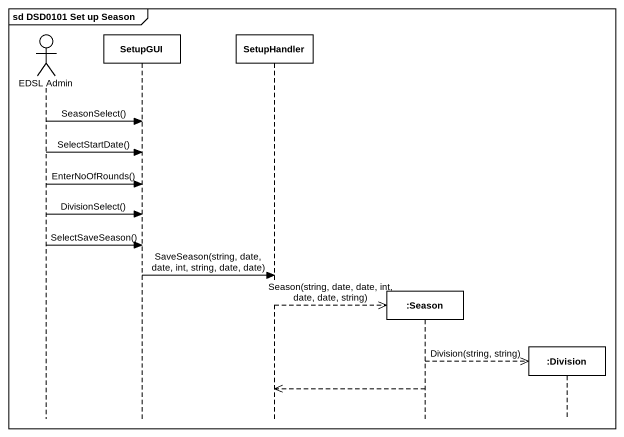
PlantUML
@startuml
mainframe sd DSD0101 Set up Season
hide footbox
actor "EDSL Admin" as EDSL_Admin
participant SetupGUI
participant SetupHandler
participant ":Season" as Season
participant ":Division" as Division

EDSL_Admin -> SetupGUI : SeasonSelect()
EDSL_Admin -> SetupGUI : SelectStartDate()
EDSL_Admin -> SetupGUI : EnterNoOfRounds()
EDSL_Admin -> SetupGUI : DivisionSelect()
EDSL_Admin -> SetupGUI : SelectSaveSeason()
SetupGUI -> SetupHandler : SaveSeason(string, date, date, int, string, date, date)
SetupHandler -->> Season ** : Season(string, date, date, int, date, date, string)
Season -->> Division ** : Division(string, string)
Season -->> SetupHandler
@enduml
